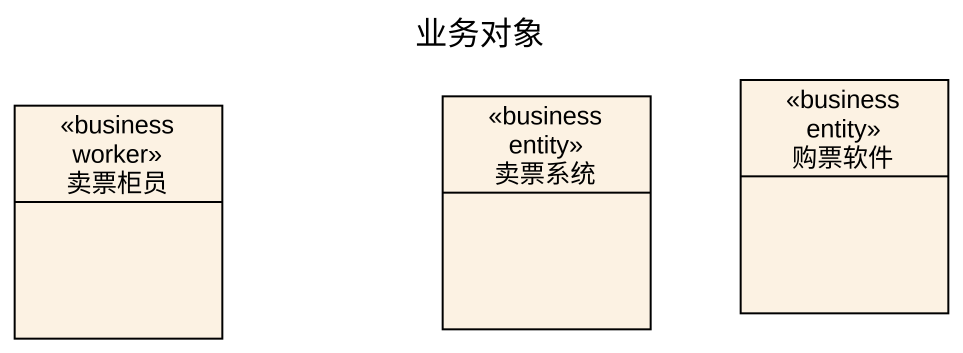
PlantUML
@startuml
title 业务对象
hide circle
hide empty members
class 卖票柜员 <<business worker>>
class 卖票系统 <<business entity>>
class 购票软件 <<business entity>>
@enduml
